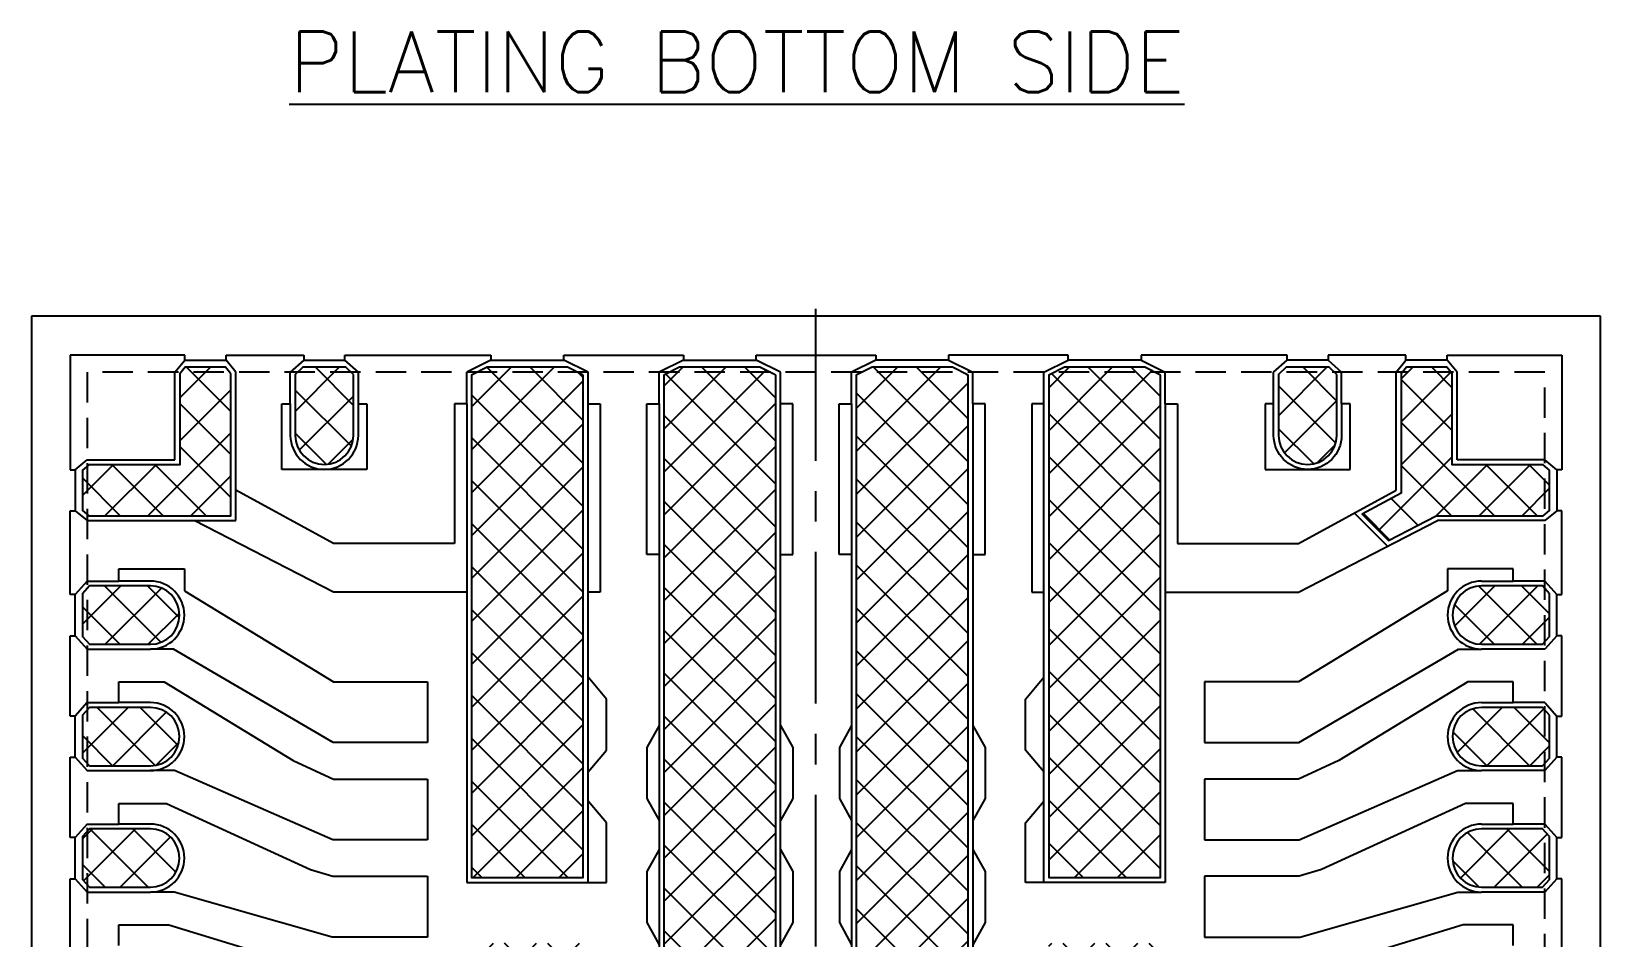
# Model space of a CAD drawing. Extents: x -48 to 208, y -118 to 47.
# Drawn here: x 94.6 to 159.2, y -8.5 to 28.8 of the extents above; entities that cross this region are included whole.
import ezdxf

# ---------------------------------------------------------------- set-up
doc = ezdxf.new("R2010")
doc.units = 0
doc.header["$LTSCALE"] = 5
doc.header["$MEASUREMENT"] = 0
doc.linetypes.add('CENTER', pattern=[2, 1.25, -0.25, 0.25, -0.25])
doc.linetypes.add('HIDDEN', pattern=[0.375, 0.25, -0.125])
doc.layers.get('0').update_dxf_attribs({"linetype": 'CONTINUOUS'})
for name, color, linetype in [('CENTER', 1, 'CENTER'), ('HIDDEN', 6, 'HIDDEN'), ('SECTION', 6, 'CONTINUOUS')]:
    doc.layers.add(name, color=color, linetype=linetype)
doc.styles.add('ROMANS', font='romans.shx', dxfattribs={"height": 2})

msp = doc.modelspace()

# ---------------------------------------------------------------- hatches: boundary and pattern name
at = {"layer": 'SECTION'}
h = msp.add_hatch(dxfattribs=at)
h.set_pattern_fill('ANSI37,_O', color=256, scale=10)
h.set_pattern_definition([(45, (-1698.0602, 254.9022), (-0.8838835, 0.8838835), []), (135, (-1698.0602, 254.9022), (-0.8838835, -0.8838835), [])])
h.paths.add_polyline_path([(102.8578, 14.7097), (102.6436, 14.9794), (100.9759, 14.9794), (100.7578, 14.7088), (100.7578, 10.9694), (97.0184, 10.9694), (96.7478, 10.7514), (96.7478, 9.0836), (97.0176, 8.8694), (102.8578, 8.8694)])
edge = h.paths.add_edge_path()
edge.add_line((99.5478, 5.9794), (97.0366, 5.9794))
edge.add_line((97.0366, 5.9794), (96.7478, 5.66))
edge.add_line((96.7478, 5.66), (96.7478, 3.8947))
edge.add_line((96.7478, 3.8947), (97.036, 3.5794))
edge.add_line((97.036, 3.5794), (99.5478, 3.5794))
edge.add_arc((99.5478, 4.7794), 1.2, 270, 450)
edge = h.paths.add_edge_path()
edge.add_line((99.5478, 0.9794), (97.0366, 0.9794))
edge.add_line((97.0366, 0.9794), (96.7478, 0.66))
edge.add_line((96.7478, 0.66), (96.7478, -1.1053))
edge.add_line((96.7478, -1.1053), (97.036, -1.4206))
edge.add_line((97.036, -1.4206), (99.5478, -1.4206))
edge.add_arc((99.5478, -0.2206), 1.2, 270, 450)
edge = h.paths.add_edge_path()
edge.add_line((99.5478, -4.0206), (97.0366, -4.0206))
edge.add_line((97.0366, -4.0206), (96.7478, -4.34))
edge.add_line((96.7478, -4.34), (96.7478, -6.1053))
edge.add_line((96.7478, -6.1053), (97.036, -6.4206))
edge.add_line((97.036, -6.4206), (99.5478, -6.4206))
edge.add_arc((99.5478, -5.2206), 1.2, 270, 450)
edge = h.paths.add_edge_path()
edge.add_line((99.5478, -9.0206), (97.0366, -9.0206))
edge.add_line((97.0366, -9.0206), (96.7478, -9.34))
edge.add_line((96.7478, -9.34), (96.7478, -11.1053))
edge.add_line((96.7478, -11.1053), (97.036, -11.4206))
edge.add_line((97.036, -11.4206), (99.5478, -11.4206))
edge.add_arc((99.5478, -10.2206), 1.2, 270, 450)
edge = h.paths.add_edge_path()
edge.add_line((99.5478, -14.0206), (97.036, -14.0206))
edge.add_line((97.036, -14.0206), (96.7478, -14.3359))
edge.add_line((96.7478, -14.3359), (96.7478, -16.1012))
edge.add_line((96.7478, -16.1012), (97.0366, -16.4206))
edge.add_line((97.0366, -16.4206), (99.5478, -16.4206))
edge.add_arc((99.5478, -15.2206), 1.2, 270, 450)
edge = h.paths.add_edge_path()
edge.add_line((99.5478, -19.0206), (97.036, -19.0206))
edge.add_line((97.036, -19.0206), (96.7478, -19.3359))
edge.add_line((96.7478, -19.3359), (96.7478, -21.1012))
edge.add_line((96.7478, -21.1012), (97.0366, -21.4206))
edge.add_line((97.0366, -21.4206), (99.5478, -21.4206))
edge.add_arc((99.5478, -20.2206), 1.2, 270, 450)
edge = h.paths.add_edge_path()
edge.add_line((99.5478, -24.0206), (97.036, -24.0206))
edge.add_line((97.036, -24.0206), (96.7478, -24.3359))
edge.add_line((96.7478, -24.3359), (96.7478, -26.1012))
edge.add_line((96.7478, -26.1012), (97.0366, -26.4206))
edge.add_line((97.0366, -26.4206), (99.5478, -26.4206))
edge.add_arc((99.5478, -25.2206), 1.2, 270, 450)
edge = h.paths.add_edge_path()
edge.add_line((99.5478, -29.0206), (97.036, -29.0206))
edge.add_line((97.036, -29.0206), (96.7478, -29.3359))
edge.add_line((96.7478, -29.3359), (96.7478, -31.1012))
edge.add_line((96.7478, -31.1012), (97.0366, -31.4206))
edge.add_line((97.0366, -31.4206), (99.5478, -31.4206))
edge.add_arc((99.5478, -30.2206), 1.2, 270, 450)
edge = h.paths.add_edge_path()
edge.add_line((99.5478, -34.0206), (97.036, -34.0206))
edge.add_line((97.036, -34.0206), (96.7478, -34.3359))
edge.add_line((96.7478, -34.3359), (96.7478, -36.1012))
edge.add_line((96.7478, -36.1012), (97.0366, -36.4206))
edge.add_line((97.0366, -36.4206), (99.5478, -36.4206))
edge.add_arc((99.5478, -35.2206), 1.2, 270, 450)
h.paths.add_polyline_path([(102.8578, -39.3106), (97.0176, -39.3106), (96.7478, -39.5248), (96.7478, -41.1926), (97.0184, -41.4106), (100.7578, -41.4106), (100.7578, -45.15), (100.9759, -45.4206), (102.6436, -45.4206), (102.8578, -45.1508)])
edge = h.paths.add_edge_path()
edge.add_arc((106.7078, -42.6206), 1.2, 0, 180)
edge.add_line((105.5078, -42.6206), (105.5078, -45.1321))
edge.add_line((105.5078, -45.1321), (105.8251, -45.4206))
edge.add_line((105.8251, -45.4206), (107.5905, -45.4206))
edge.add_line((107.5905, -45.4206), (107.9078, -45.1321))
edge.add_line((107.9078, -45.1321), (107.9078, -42.6206))
h.paths.add_polyline_path([(117.3678, -8.7206), (112.7678, -8.7206), (112.7678, -45.097), (113.415, -45.4206), (116.7206, -45.4206), (117.3678, -45.097)])
h.paths.add_polyline_path([(125.2878, 14.6558), (124.6406, 14.9794), (121.335, 14.9794), (120.6878, 14.6558), (120.6878, -45.097), (121.335, -45.4206), (124.6406, -45.4206), (125.2878, -45.097)])
h.paths.add_polyline_path([(133.2078, 14.6558), (132.5606, 14.9794), (129.2552, 14.9794), (128.6078, 14.6556), (128.6078, -45.097), (129.255, -45.4206), (132.5606, -45.4206), (133.2078, -45.097)])
h.paths.add_polyline_path([(141.1278, -8.7206), (136.5278, -8.7206), (136.5278, -45.097), (137.175, -45.4206), (140.4806, -45.4206), (141.1278, -45.097)])
edge = h.paths.add_edge_path()
edge.add_arc((147.1878, -42.6206), 1.2, 0, 180)
edge.add_line((145.9878, -42.6206), (145.9878, -45.1321))
edge.add_line((145.9878, -45.1321), (146.3051, -45.4206))
edge.add_line((146.3051, -45.4206), (148.0705, -45.4206))
edge.add_line((148.0705, -45.4206), (148.3878, -45.1321))
edge.add_line((148.3878, -45.1321), (148.3878, -42.6206))
h.paths.add_polyline_path([(157.1478, -39.5248), (156.8781, -39.3106), (151.0378, -39.3106), (151.0378, -45.1508), (151.252, -45.4206), (152.9198, -45.4206), (153.1378, -45.15), (153.1378, -41.4106), (156.8773, -41.4106), (157.1478, -41.1926)])
edge = h.paths.add_edge_path()
edge.add_line((157.1478, -34.3359), (156.8597, -34.0206))
edge.add_line((156.8597, -34.0206), (154.3478, -34.0206))
edge.add_arc((154.3478, -35.2206), 1.2, 90, 270)
edge.add_line((154.3478, -36.4206), (156.859, -36.4206))
edge.add_line((156.859, -36.4206), (157.1478, -36.1012))
edge.add_line((157.1478, -36.1012), (157.1478, -34.3359))
edge = h.paths.add_edge_path()
edge.add_line((157.1478, -29.3359), (156.8597, -29.0206))
edge.add_line((156.8597, -29.0206), (154.3478, -29.0206))
edge.add_arc((154.3478, -30.2206), 1.2, 90, 270)
edge.add_line((154.3478, -31.4206), (156.859, -31.4206))
edge.add_line((156.859, -31.4206), (157.1478, -31.1012))
edge.add_line((157.1478, -31.1012), (157.1478, -29.3359))
edge = h.paths.add_edge_path()
edge.add_line((157.1478, -24.3359), (156.8597, -24.0206))
edge.add_line((156.8597, -24.0206), (154.3478, -24.0206))
edge.add_arc((154.3478, -25.2206), 1.2, 90, 270)
edge.add_line((154.3478, -26.4206), (156.859, -26.4206))
edge.add_line((156.859, -26.4206), (157.1478, -26.1012))
edge.add_line((157.1478, -26.1012), (157.1478, -24.3359))
edge = h.paths.add_edge_path()
edge.add_line((157.1478, -19.3359), (156.8597, -19.0206))
edge.add_line((156.8597, -19.0206), (154.3478, -19.0206))
edge.add_arc((154.3478, -20.2206), 1.2, 90, 270)
edge.add_line((154.3478, -21.4206), (156.859, -21.4206))
edge.add_line((156.859, -21.4206), (157.1478, -21.1012))
edge.add_line((157.1478, -21.1012), (157.1478, -19.3359))
edge = h.paths.add_edge_path()
edge.add_line((157.1478, -14.3359), (156.8597, -14.0206))
edge.add_line((156.8597, -14.0206), (154.3478, -14.0206))
edge.add_arc((154.3478, -15.2206), 1.2, 90, 270)
edge.add_line((154.3478, -16.4206), (156.859, -16.4206))
edge.add_line((156.859, -16.4206), (157.1478, -16.1012))
edge.add_line((157.1478, -16.1012), (157.1478, -14.3359))
edge = h.paths.add_edge_path()
edge.add_line((157.1478, -9.34), (156.859, -9.0206))
edge.add_line((156.859, -9.0206), (154.3478, -9.0206))
edge.add_arc((154.3478, -10.2206), 1.2, 90, 270)
edge.add_line((154.3478, -11.4206), (156.8597, -11.4206))
edge.add_line((156.8597, -11.4206), (157.1478, -11.1053))
edge.add_line((157.1478, -11.1053), (157.1478, -9.34))
edge = h.paths.add_edge_path()
edge.add_line((157.1478, -4.34), (156.859, -4.0206))
edge.add_line((156.859, -4.0206), (154.3478, -4.0206))
edge.add_arc((154.3478, -5.2206), 1.2, 90, 270)
edge.add_line((154.3478, -6.4206), (156.8597, -6.4206))
edge.add_line((156.8597, -6.4206), (157.1478, -6.1053))
edge.add_line((157.1478, -6.1053), (157.1478, -4.34))
edge = h.paths.add_edge_path()
edge.add_line((157.1478, 0.66), (156.859, 0.9794))
edge.add_line((156.859, 0.9794), (154.3478, 0.9794))
edge.add_arc((154.3478, -0.2206), 1.2, 90, 270)
edge.add_line((154.3478, -1.4206), (156.8597, -1.4206))
edge.add_line((156.8597, -1.4206), (157.1478, -1.1053))
edge.add_line((157.1478, -1.1053), (157.1478, 0.66))
edge = h.paths.add_edge_path()
edge.add_line((157.1478, 5.66), (156.859, 5.9794))
edge.add_line((156.859, 5.9794), (154.3478, 5.9794))
edge.add_arc((154.3478, 4.7794), 1.2, 90, 270)
edge.add_line((154.3478, 3.5794), (156.8597, 3.5794))
edge.add_line((156.8597, 3.5794), (157.1478, 3.8947))
edge.add_line((157.1478, 3.8947), (157.1478, 5.66))
h.paths.add_polyline_path([(157.1478, 10.7514), (156.8773, 10.9694), (153.1378, 10.9694), (153.1378, 14.7088), (152.9198, 14.9794), (151.252, 14.9794), (151.0378, 14.7097), (151.0378, 9.8062), (149.4346, 8.9328), (150.5109, 7.8566), (152.4824, 8.8694), (156.8781, 8.8694), (157.1478, 9.0836)])
edge = h.paths.add_edge_path()
edge.add_line((148.3878, 14.6909), (148.0705, 14.9794))
edge.add_line((148.0705, 14.9794), (146.3051, 14.9794))
edge.add_line((146.3051, 14.9794), (145.9878, 14.6909))
edge.add_line((145.9878, 14.6909), (145.9878, 12.1794))
edge.add_arc((147.1878, 12.1794), 1.2, 180, 360)
edge.add_line((148.3878, 12.1794), (148.3878, 14.6909))
h.paths.add_polyline_path([(141.1278, 14.6558), (140.4806, 14.9794), (137.1752, 14.9794), (136.5278, 14.6556), (136.5278, -6.0206), (141.1278, -6.0206)])
h.paths.add_polyline_path([(117.3678, 14.6556), (116.7205, 14.9794), (113.415, 14.9794), (112.7678, 14.6558), (112.7678, -6.0206), (117.3678, -6.0206)])
edge = h.paths.add_edge_path()
edge.add_line((107.9078, 14.6909), (107.5905, 14.9794))
edge.add_line((107.5905, 14.9794), (105.8251, 14.9794))
edge.add_line((105.8251, 14.9794), (105.5078, 14.6909))
edge.add_line((105.5078, 14.6909), (105.5078, 12.1794))
edge.add_arc((106.7078, 12.1794), 1.2, 180, 360)
edge.add_line((107.9078, 12.1794), (107.9078, 14.6909))

# ---------------------------------------------------------------- linework, layer by layer
for p, q in [((159.2479, 17.0795), (94.6478, 17.0795)), ((94.6478, 17.0795), (94.6478, -47.5207)), ((159.2479, -47.5207), (159.2479, 17.0795)), ((96.2478, 15.4794), (96.2478, 10.7665)), ((100.9608, 15.4794), (96.2478, 15.4794)), ((100.5578, 14.7794), (100.9608, 15.2794)), ((100.9608, 15.2794), (100.9608, 15.4794)), ((100.9608, 15.2794), (102.6608, 15.2794)), ((102.6608, 15.2794), (102.6608, 15.4794)), ((102.6608, 15.4794), (105.8578, 15.4794)), ((103.0578, 14.7794), (102.6608, 15.2794)), ((105.8578, 15.2794), (105.3078, 14.7794)), ((105.8578, 15.4794), (105.8578, 15.2794)), ((105.8578, 15.2794), (107.5578, 15.2794)), ((107.5578, 15.4795), (113.5676, 15.4794)), ((107.5578, 15.2794), (107.5578, 15.4795)), ((108.1078, 14.7794), (107.5578, 15.2794)), ((113.5678, 15.2794), (112.5678, 14.7794)), ((113.5676, 15.4794), (113.5678, 15.2794)), ((113.5678, 15.2794), (116.5678, 15.2794)), ((116.5678, 15.2794), (116.5678, 15.4794)), ((116.5678, 15.4794), (121.4878, 15.4794)), ((117.5678, 14.7791), (116.5678, 15.2794)), ((121.4878, 15.2794), (120.4878, 14.7794)), ((121.4878, 15.4794), (121.4878, 15.2794)), ((121.4878, 15.2794), (124.4878, 15.2794)), ((124.4878, 15.2794), (124.4878, 15.4794)), ((124.4878, 15.4794), (129.4078, 15.4794)), ((125.4878, 14.7794), (124.4878, 15.2794)), ((129.4078, 15.2794), (128.4078, 14.7791)), ((129.4078, 15.4794), (129.4078, 15.2794)), ((132.4078, 15.2794), (129.4078, 15.2794)), ((137.3278, 15.4794), (132.4078, 15.4794)), ((132.4078, 15.4794), (132.4078, 15.2794)), ((132.4078, 15.2794), (133.4078, 14.7794)), ((136.3278, 14.7791), (137.3278, 15.2794)), ((137.3278, 15.2794), (137.3278, 15.4794)), ((140.3278, 15.2794), (137.3278, 15.2794)), ((140.3281, 15.4794), (140.3278, 15.2794)), ((140.3278, 15.2794), (141.3278, 14.7794)), ((146.3378, 15.4795), (140.3281, 15.4794)), ((145.7878, 14.7794), (146.3378, 15.2794)), ((146.3378, 15.2794), (146.3378, 15.4795)), ((148.0378, 15.2794), (146.3378, 15.2794)), ((151.2349, 15.4794), (148.0378, 15.4794)), ((148.0378, 15.4794), (148.0378, 15.2794)), ((148.0378, 15.2794), (148.5878, 14.7794)), ((150.8378, 14.7794), (151.2349, 15.2794)), ((151.2349, 15.2794), (151.2349, 15.4794)), ((152.9349, 15.2794), (151.2349, 15.2794)), ((152.9349, 15.2794), (152.9349, 15.4794)), ((152.9349, 15.4794), (157.6478, 15.4794)), ((153.3378, 14.7794), (152.9349, 15.2794)), ((157.6478, 15.4794), (157.6478, 10.7665)), ((100.5578, 11.1694), (100.5578, 14.7794)), ((103.0578, 8.6694), (103.0578, 14.7794)), ((105.3078, 13.4794), (105.3078, 14.7794)), ((108.1078, 13.4794), (108.1078, 14.7794)), ((112.5685, 13.4794), (112.5678, 14.7794)), ((117.5678, 13.4794), (117.5678, 14.7791)), ((120.4878, 13.4794), (120.4878, 14.7794)), ((125.4878, 13.4794), (125.4878, 14.7794)), ((128.4078, 13.4794), (128.4078, 14.7791)), ((133.4078, 13.4794), (133.4078, 14.7794)), ((136.3278, 13.4794), (136.3278, 14.7791)), ((141.3272, 13.4794), (141.3278, 14.7794)), ((145.7878, 13.4794), (145.7878, 14.7794)), ((148.5878, 13.4794), (148.5878, 14.7794)), ((150.8378, 9.925), (150.8378, 14.7794)), ((153.3378, 11.1694), (153.3378, 14.7794)), ((104.9578, 10.7794), (104.9578, 13.4794)), ((104.9578, 13.4794), (105.3078, 13.4794)), ((108.1078, 13.4794), (108.4578, 13.4794)), ((108.4578, 13.4794), (108.4578, 10.7794)), ((112.5685, 13.4794), (112.0678, 13.4794)), ((112.0678, 13.4794), (112.0678, 7.7294)), ((112.5685, 13.4794), (112.5678, -6.2206)), ((117.5678, -6.2206), (117.5678, 13.4794)), ((117.5678, 13.4794), (118.0678, 13.4794)), ((118.0678, 13.4794), (118.0678, 5.7293)), ((119.9878, 7.2794), (119.9878, 13.4794)), ((119.9878, 13.4794), (120.4878, 13.4794)), ((120.4878, 13.4794), (120.4878, -43.9206)), ((125.4878, -43.9206), (125.4878, 13.4794)), ((125.9878, 13.4794), (125.4878, 13.4794)), ((125.9878, 7.2794), (125.9878, 13.4794)), ((127.9078, 7.2794), (127.9078, 13.4794)), ((127.9078, 13.4794), (128.4078, 13.4794)), ((128.4078, 13.4794), (128.4078, -43.9206)), ((133.4078, 13.4794), (133.4078, -43.9206)), ((133.9078, 13.4794), (133.4078, 13.4794)), ((133.9078, 7.2794), (133.9078, 13.4794)), ((136.3278, 13.4794), (135.8278, 13.4794)), ((135.8278, 13.4794), (135.8278, 5.7293)), ((136.3278, -6.2206), (136.3278, 13.4794)), ((141.3272, 13.4794), (141.3278, -6.2206)), ((141.3272, 13.4794), (141.8278, 13.4794)), ((141.8278, 13.4794), (141.8278, 7.7294)), ((145.7878, 13.4794), (145.4378, 13.4794)), ((145.4378, 13.4794), (145.4378, 10.7794)), ((148.9378, 13.4794), (148.5878, 13.4794)), ((148.9378, 10.7794), (148.9378, 13.4794)), ((96.4478, 10.7665), (96.9478, 11.1694)), ((96.9478, 11.1694), (100.5578, 11.1694)), ((156.9478, 11.1694), (153.3378, 11.1694)), ((157.4478, 10.7665), (156.9478, 11.1694)), ((96.2478, 10.7665), (96.4478, 10.7665)), ((96.4478, 10.7665), (96.4478, 9.0665)), ((108.4578, 10.7794), (104.9578, 10.7794)), ((145.4378, 10.7794), (148.9378, 10.7794)), ((157.6478, 10.7665), (157.4478, 10.7665)), ((157.4478, 10.7665), (157.4478, 9.0665)), ((107.088, 7.7294), (103.0608, 9.9234)), ((146.8076, 7.7294), (150.8378, 9.925)), ((96.2478, 5.6265), (96.2478, 9.0665)), ((96.2478, 9.0665), (96.4478, 9.0665)), ((96.4478, 9.0665), (96.9478, 8.6694)), ((157.4478, 9.0665), (156.9478, 8.6694)), ((157.6478, 9.0665), (157.4478, 9.0665)), ((157.6478, 5.6265), (157.6478, 9.0665)), ((96.9478, 8.6694), (103.0578, 8.6694)), ((107.088, 5.7294), (101.3698, 8.6669)), ((146.8076, 5.7294), (152.5308, 8.6694)), ((150.4726, 7.6121), (149.0957, 8.9888)), ((156.9478, 8.6694), (152.5308, 8.6694)), ((112.0678, 7.7294), (107.088, 7.7294)), ((120.4878, 7.2794), (119.9878, 7.2794)), ((125.4878, 7.2794), (125.9878, 7.2794)), ((128.4078, 7.2794), (127.9078, 7.2794)), ((133.4078, 7.2794), (133.9078, 7.2794)), ((141.8278, 7.7294), (146.8076, 7.7294)), ((98.2478, 6.1794), (98.2478, 6.6794)), ((98.2478, 6.6794), (100.9478, 6.6794)), ((100.9478, 6.6794), (100.9478, 5.7815)), ((155.6478, 6.6794), (152.9478, 6.6794)), ((152.9478, 6.6794), (152.9478, 5.7815)), ((155.6478, 6.1794), (155.6478, 6.6794)), ((96.9478, 6.1794), (96.4478, 5.6265)), ((96.9478, 6.1794), (98.2478, 6.1794)), ((99.5478, 6.1794), (98.2478, 6.1794)), ((154.3478, 6.1794), (155.6478, 6.1794)), ((156.9478, 6.1794), (155.6478, 6.1794)), ((156.9478, 6.1794), (157.4478, 5.6265)), ((96.4478, 5.6265), (96.2478, 5.6265)), ((96.4478, 3.9265), (96.4478, 5.6265)), ((100.9478, 5.7815), (107.0882, 2.0294)), ((112.5678, 5.7294), (107.088, 5.7294)), ((118.0678, 5.7293), (117.5673, 5.7293)), ((135.8278, 5.7293), (136.3284, 5.7293)), ((141.3278, 5.7294), (146.8076, 5.7294)), ((152.9478, 5.7815), (146.8075, 2.0294)), ((157.4478, 5.6265), (157.6478, 5.6265)), ((157.4478, 3.9265), (157.4478, 5.6265)), ((96.2478, 0.6265), (96.2478, 3.9265)), ((96.2478, 3.9265), (96.4478, 3.9265)), ((96.4478, 3.9265), (96.9478, 3.3794)), ((157.4478, 3.9265), (156.9478, 3.3794)), ((157.6478, 3.9265), (157.4478, 3.9265)), ((157.6478, 0.6265), (157.6478, 3.9265)), ((96.9478, 3.3794), (99.5478, 3.3794)), ((100.5027, 3.3794), (99.5478, 3.3794)), ((107.0756, -0.4706), (100.5027, 3.3794)), ((146.8201, -0.4706), (153.3929, 3.3794)), ((153.3929, 3.3794), (154.3478, 3.3794)), ((156.9478, 3.3794), (154.3478, 3.3794)), ((98.2478, 1.1794), (98.2478, 2.0294)), ((98.2478, 2.0294), (100.1138, 2.0294)), ((100.1138, 2.0294), (105.4263, -1.2052)), ((107.0882, 2.0294), (110.9478, 2.0294)), ((110.9478, 2.0294), (110.9478, -0.4706)), ((118.3178, 1.3245), (117.5685, 2.2238)), ((135.5778, 1.3245), (136.3272, 2.2238)), ((146.8075, 2.0294), (142.9478, 2.0294)), ((142.9478, 2.0294), (142.9478, -0.4706)), ((153.7819, 2.0294), (148.4694, -1.2052)), ((155.6478, 2.0294), (153.7819, 2.0294)), ((155.6478, 1.1794), (155.6478, 2.0294)), ((118.3178, -0.777), (118.3178, 1.3245)), ((135.5778, -0.777), (135.5778, 1.3245)), ((96.9478, 1.1794), (96.4478, 0.6265)), ((96.9478, 1.1794), (98.2478, 1.1794)), ((99.5478, 1.1794), (98.2478, 1.1794)), ((154.3478, 1.1794), (155.6478, 1.1794)), ((156.9478, 1.1794), (155.6478, 1.1794)), ((156.9478, 1.1794), (157.4478, 0.6265)), ((96.4478, 0.6265), (96.2478, 0.6265)), ((96.4478, -1.0735), (96.4478, 0.6265)), ((120.4885, 0.2291), (119.9878, -0.6722)), ((125.4866, 0.2291), (125.9873, -0.6722)), ((128.409, 0.2291), (127.9084, -0.6722)), ((133.4071, 0.2291), (133.9078, -0.6722)), ((157.4478, 0.6265), (157.6478, 0.6265)), ((157.4478, -1.0735), (157.4478, 0.6265)), ((110.9478, -0.4706), (107.0756, -0.4706)), ((142.9478, -0.4706), (146.8201, -0.4706)), ((96.2478, -4.3735), (96.2478, -1.0735)), ((96.2478, -1.0735), (96.4478, -1.0735)), ((96.4478, -1.0735), (96.9478, -1.6206)), ((105.4263, -1.2052), (107.0783, -1.9706)), ((117.5685, -1.675), (118.3178, -0.777)), ((119.9878, -0.6722), (119.9878, -2.7696)), ((125.9873, -0.6722), (125.9873, -2.7696)), ((127.9084, -0.6722), (127.9084, -2.7696)), ((133.9078, -0.6722), (133.9078, -2.7696)), ((136.3272, -1.675), (135.5778, -0.777)), ((148.4694, -1.2052), (146.8174, -1.9706)), ((157.4478, -1.0735), (156.9478, -1.6206)), ((157.6478, -1.0735), (157.4478, -1.0735)), ((157.6478, -4.3735), (157.6478, -1.0735)), ((96.9478, -1.6206), (99.5478, -1.6206)), ((100.5328, -1.6206), (99.5478, -1.6206)), ((107.0627, -4.4706), (100.5328, -1.6206)), ((146.8329, -4.4706), (153.3629, -1.6206)), ((153.3629, -1.6206), (154.3478, -1.6206)), ((156.9478, -1.6206), (154.3478, -1.6206)), ((107.0783, -1.9706), (110.9478, -1.9706)), ((110.9478, -1.9706), (110.9478, -4.4706)), ((146.8174, -1.9706), (142.9478, -1.9706)), ((142.9478, -1.9706), (142.9478, -4.4706)), ((98.2478, -3.8206), (98.2478, -2.9706)), ((98.2478, -2.9706), (100.2066, -2.9706)), ((100.2066, -2.9706), (106.1337, -5.6883)), ((118.3178, -3.7731), (117.5685, -2.875)), ((119.9878, -2.7696), (120.4885, -3.6697)), ((125.9873, -2.7696), (125.4866, -3.6697)), ((127.9084, -2.7696), (128.409, -3.6697)), ((133.9078, -2.7696), (133.4071, -3.6697)), ((135.5778, -3.7731), (136.3272, -2.875)), ((153.689, -2.9706), (147.762, -5.6883)), ((155.6478, -2.9706), (153.689, -2.9706)), ((155.6478, -3.8206), (155.6478, -2.9706)), ((96.9478, -3.8206), (96.4478, -4.3735)), ((96.9478, -3.8206), (98.2478, -3.8206)), ((99.5478, -3.8206), (98.2478, -3.8206)), ((118.3178, -6.2206), (118.3178, -3.7731)), ((135.5778, -6.2206), (135.5778, -3.7731)), ((154.3478, -3.8206), (155.6478, -3.8206)), ((156.9478, -3.8206), (155.6478, -3.8206)), ((156.9478, -3.8206), (157.4478, -4.3735)), ((96.4478, -4.3735), (96.2478, -4.3735)), ((96.4478, -6.0735), (96.4478, -4.3735)), ((110.9478, -4.4706), (107.0627, -4.4706)), ((142.9478, -4.4706), (146.8329, -4.4706)), ((157.4478, -4.3735), (157.6478, -4.3735)), ((157.4478, -6.0735), (157.4478, -4.3735)), ((120.4885, -4.8697), (119.9878, -5.7698)), ((125.4866, -4.8697), (125.9873, -5.7698)), ((128.409, -4.8697), (127.9084, -5.7698)), ((133.4071, -4.8697), (133.9078, -5.7698)), ((106.1337, -5.6883), (107.0588, -5.9706)), ((119.9878, -5.7698), (119.9878, -7.8672)), ((125.9873, -5.7698), (125.9873, -7.8672)), ((127.9084, -5.7698), (127.9084, -7.8672)), ((133.9078, -5.7698), (133.9078, -7.8672)), ((147.762, -5.6883), (146.8368, -5.9706)), ((96.2478, -9.3735), (96.2478, -6.0735)), ((96.2478, -6.0735), (96.4478, -6.0735)), ((96.4478, -6.0735), (96.9478, -6.6206)), ((107.0588, -5.9706), (110.9478, -5.9706)), ((110.9478, -5.9706), (110.9478, -8.4706)), ((112.5678, -6.2206), (117.5678, -6.2206)), ((117.5678, -6.2206), (118.3178, -6.2206)), ((136.3278, -6.2206), (135.5778, -6.2206)), ((141.3278, -6.2206), (136.3278, -6.2206)), ((146.8368, -5.9706), (142.9478, -5.9706)), ((142.9478, -5.9706), (142.9478, -8.4706)), ((157.4478, -6.0735), (156.9478, -6.6206)), ((157.6478, -6.0735), (157.4478, -6.0735)), ((157.6478, -9.3735), (157.6478, -6.0735)), ((96.9478, -6.6206), (99.5478, -6.6206)), ((100.5296, -6.6206), (99.5478, -6.6206)), ((107.0336, -8.4706), (100.5296, -6.6206)), ((146.8621, -8.4706), (153.3661, -6.6206)), ((153.3661, -6.6206), (154.3478, -6.6206)), ((156.9478, -6.6206), (154.3478, -6.6206)), ((98.2478, -8.8206), (98.2478, -7.9706)), ((98.2478, -7.9706), (100.3067, -7.9706)), ((100.3067, -7.9706), (106.668, -9.9197)), ((119.9878, -7.8672), (120.4885, -8.792)), ((125.9873, -7.8672), (125.4866, -8.792)), ((127.9084, -7.8672), (128.409, -8.792)), ((133.9078, -7.8672), (133.4071, -8.792)), ((153.589, -7.9706), (147.2276, -9.9197)), ((155.6478, -7.9706), (153.589, -7.9706)), ((155.6478, -8.8206), (155.6478, -7.9706)), ((110.9478, -8.4706), (107.0336, -8.4706)), ((142.9478, -8.4706), (146.8621, -8.4706))]:
    msp.add_line(p, q)
for points in [[(105.3078, 13.4794), (105.3078, 12.1794, 1), (108.1078, 12.1794), (108.1078, 13.4794)], [(148.5878, 13.4794), (148.5878, 12.1794, -1), (145.7878, 12.1794), (145.7878, 13.4794)]]:
    msp.add_lwpolyline(points, format="xyb")
for centre, start, end in [((99.5478, 4.7794), 270, 90), ((154.3478, 4.7794), 90, 270), ((99.5478, -0.2206), 270, 90), ((154.3478, -0.2206), 90, 270), ((99.5478, -5.2206), 270, 90), ((154.3478, -5.2206), 90, 270)]:
    msp.add_arc(centre, 1.4, start, end)
at = {"layer": 'CENTER', "color": 1, "linetype": 'CENTER'}
msp.add_line((126.9478, -48.864), (126.9478, 18.4228), dxfattribs=at)
at = {"layer": 'HIDDEN'}
msp.add_lwpolyline([(156.9479, 14.7795), (96.9478, 14.7795), (96.9478, -45.2207), (156.9479, -45.2207)], close=True, dxfattribs=at)
at = {"layer": 'SECTION'}
for points in [[(102.8578, 14.7097), (102.6436, 14.9794), (100.9759, 14.9794), (100.7578, 14.7088), (100.7578, 10.9694), (97.0184, 10.9694), (96.7478, 10.7514), (96.7478, 9.0836), (97.0176, 8.8694), (102.8578, 8.8694)], [(117.3678, 14.6556), (116.7205, 14.9794), (113.415, 14.9794), (112.7678, 14.6558), (112.7678, -6.0206), (117.3678, -6.0206)], [(125.2878, 14.6558), (124.6406, 14.9794), (121.335, 14.9794), (120.6878, 14.6558), (120.6878, -45.097), (121.335, -45.4206), (124.6406, -45.4206), (125.2878, -45.097)], [(133.2078, 14.6558), (132.5606, 14.9794), (129.2552, 14.9794), (128.6078, 14.6556), (128.6078, -45.097), (129.255, -45.4206), (132.5606, -45.4206), (133.2078, -45.097)], [(141.1278, 14.6558), (140.4806, 14.9794), (137.1752, 14.9794), (136.5278, 14.6556), (136.5278, -6.0206), (141.1278, -6.0206)], [(157.1478, 10.7514), (156.8773, 10.9694), (153.1378, 10.9694), (153.1378, 14.7088), (152.9198, 14.9794), (151.252, 14.9794), (151.0378, 14.7097), (151.0378, 9.8062), (149.4346, 8.9328), (150.5109, 7.8566), (152.4824, 8.8694), (156.8781, 8.8694), (157.1478, 9.0836)]]:
    msp.add_lwpolyline(points, close=True, dxfattribs=at)
for points in [[(107.9078, 14.6909), (107.5905, 14.9794), (105.8251, 14.9794), (105.5078, 14.6909), (105.5078, 12.1794, 1), (107.9078, 12.1794)], [(148.3878, 14.6909), (148.0705, 14.9794), (146.3051, 14.9794), (145.9878, 14.6909), (145.9878, 12.1794, 1), (148.3878, 12.1794)], [(99.5478, 5.9794), (97.0366, 5.9794), (96.7478, 5.66), (96.7478, 3.8947), (97.036, 3.5794), (99.5478, 3.5794, 1)], [(157.1478, 5.66), (156.859, 5.9794), (154.3478, 5.9794, 1), (154.3478, 3.5794), (156.8597, 3.5794), (157.1478, 3.8947)], [(99.5478, 0.9794), (97.0366, 0.9794), (96.7478, 0.66), (96.7478, -1.1053), (97.036, -1.4206), (99.5478, -1.4206, 1)], [(157.1478, 0.66), (156.859, 0.9794), (154.3478, 0.9794, 1), (154.3478, -1.4206), (156.8597, -1.4206), (157.1478, -1.1053)], [(99.5478, -4.0206), (97.0366, -4.0206), (96.7478, -4.34), (96.7478, -6.1053), (97.036, -6.4206), (99.5478, -6.4206, 1)], [(157.1478, -4.34), (156.859, -4.0206), (154.3478, -4.0206, 1), (154.3478, -6.4206), (156.8597, -6.4206), (157.1478, -6.1053)]]:
    msp.add_lwpolyline(points, format="xyb", close=True, dxfattribs=at)

# ---------------------------------------------------------------- texts
at = {"style": 'ROMANS'}
msp.add_text('%%UPLATING BOTTOM SIDE%%U', height=2.5, dxfattribs=at).set_placement((105.2561, 26.3078))

doc.saveas('drawing.dxf')
